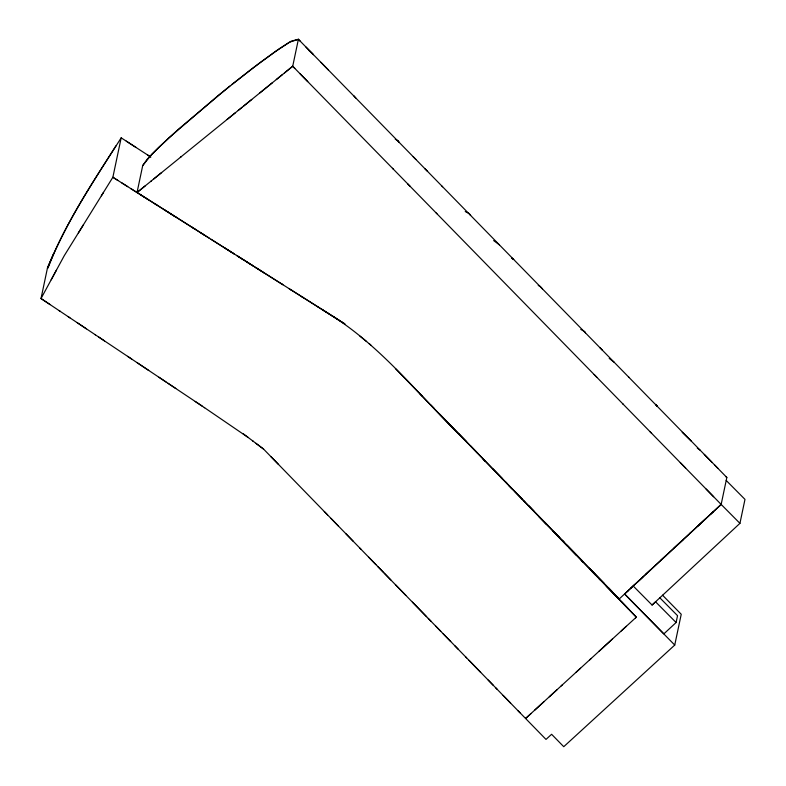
<?xml version="1.0" encoding="UTF-8"?>
<svg xmlns="http://www.w3.org/2000/svg" width="786" height="786" viewBox="0 0 786 786"><rect width="100%" height="100%" fill="white"/><g stroke="black" fill="none" stroke-linecap="round" stroke-linejoin="round"><path stroke-width="1.18" d="M150.47 156.827L121.182 137.835L112.87 177.263L64.226 255.745L41.019 298.533L50.098 304.585M267.161 86.981L137.039 192.501L142.718 165.551L147.237 159.145L158.487 147.611L178.776 128.963L229.767 86.116M284.522 72.902L292.716 66.25L298.395 39.3L291.213 41.167L275.464 51.434L251.333 69.227L218.714 95.067L168.941 137.815L151.924 154.125L142.718 165.551M231.713 84.574L260.353 62.399L279.669 48.526L289.376 42.238L298.395 39.3L726.834 477.475L721.155 504.425L624.595 593.98L663.865 633.87L676.098 622.522L677.542 615.674L659.582 597.557M518.092 710.809L546.005 739.41L551.605 734.281L563.749 746.7L674.742 645.06L681.236 614.259L662.539 595.208M633.3 586.101L652.075 605.033L739.931 523.348L744.981 499.385L726.205 480.462M121.182 137.835C94.526 179.876 65.936 221.328 47.975 268.046L47.425 268.154L41.019 298.533L60.267 311.384M53.507 253.907L47.425 268.154C65.1 224.717 90.812 185.309 115.915 145.901M51.178 279.796L56.307 270.345M78.345 232.961L83.513 224.629M101.365 195.822L103.487 192.393M627.11 591.642L634.941 584.371M637.534 581.964L650.612 569.84M660.928 560.28L691.041 532.358M683.211 539.609L674.083 548.078M689.803 533.498L706.103 518.387M713.315 511.696L697.644 526.227M719.76 505.722L721.155 504.425L739.931 523.348M645.866 574.242L666.292 555.299M628.397 590.443L619.27 598.912L617.197 596.78M630.814 588.203L642.781 577.111M710.623 514.191L721.155 504.425L292.716 66.25L276.328 79.543M652.075 605.033L655.573 601.811L676.098 622.522M531.11 713.442L525.569 718.512L636.306 617.157L608.325 587.653M534.726 710.131L543.892 701.741M549.296 696.789L557.215 689.558M576.187 672.177L580.53 668.208M589.687 659.827L591.229 658.422M598.844 651.447L612.579 638.88M621.284 630.912L626.324 626.295M635.481 617.914L636.306 617.157L606.242 586.13M561.165 685.932L562.216 684.979M137.039 192.501L145.233 185.86M153.427 179.218L161.621 172.566M180.416 157.328L181.35 156.571M227.164 119.413L235.358 112.771M238.246 110.423L242.098 107.309M243.552 106.12L251.746 99.478M259.94 92.836L272.467 82.677M268.134 86.195L282.587 74.464M150.981 181.202L151.501 180.78M493.657 240.565L499.365 244.829M609.219 358.406L614.2 362.277M538.243 285.465L540.267 286.458L542.428 288.875M465.243 211.532L469.271 213.596L470.647 215.462M580.775 329.442L584.784 331.613L585.491 332.91M395.25 139.201L398.247 140.832L398.875 142.07L398.178 141.342M697.28 448.099L700.188 450.221M511.725 257.975L513.72 259.508L511.676 258.181M127.715 186.646L112.87 177.263L118.018 180.515M130.722 188.542L146.078 198.219M146.717 198.622L195.105 229.217M201 232.97L244.25 260.284M245.507 261.09L262.848 272.044M263.536 272.496L282.459 284.453M289.13 288.678L326.858 312.523M318.163 307.021L330.592 314.881M331.446 315.422C383.912 348.512 422.072 399.131 466.393 441.594M121.801 182.902L156.817 205.038M164.156 209.646L175.347 216.759M175.75 216.975L209.351 238.227M211.051 239.317L234.434 254.104M237.834 256.246L253.839 266.366M254.546 266.798L282.94 284.758M290.702 289.661L318.507 307.247M321.739 309.291L344.936 323.95L341.144 321.553M139.653 194.181L148.574 199.831M155.117 203.928L176.221 217.309M191.273 226.79L204.782 235.338M224.138 247.57L233.815 253.691M236.468 255.362L253.171 265.923M255.686 267.535L264.607 273.174M281.663 283.942L291.881 290.407M301.559 296.519L303.416 297.697M327.084 312.661L340.259 320.993M155.49 204.164L156.394 204.743M126.31 141.156L135.988 147.424M147.876 155.137L150.843 157.072M148.662 370.393L137.255 362.768M59.166 310.647L95.45 334.865M77.303 322.751L86.372 328.813M95.077 334.62L104.518 340.918M127.627 356.343L166.121 382.045M158.939 377.251L175.75 388.471M195.223 401.469L204.615 407.738M98.761 337.076L131.724 359.084M168.007 383.303L202.257 406.166M204.291 407.521L248.248 437.527M68.284 316.729L69.885 317.809M252.502 440.73L253.151 441.221M255.912 443.314L263.585 449.101L360.902 549.168M243.061 433.617L263.585 449.101M359.929 336.133L366.61 341.566M369.243 343.708L370.796 344.966M725.871 476.689L726.834 477.475M682.219 432.31L691.307 441.133M309.163 50.697L312.749 53.979M395.417 368.575L503.001 479.578M424.715 168.568L427.584 171.427M441.938 186.105L442.587 186.763M436.259 213.065L436.908 213.713M413.23 156.748L415.941 159.509M655.77 404.8L657.263 406.313L655.799 404.387M407.551 183.698L410.263 186.469M650.091 431.75L651.584 433.273M624.595 593.98L674.742 645.06M298.395 39.3L300.458 41.412M305.911 46.983L313.427 54.676M320.943 62.359L328.46 70.052M628.554 376.956L629.124 377.545M704.285 454.406L711.802 462.099M714.68 465.037L717.952 468.387M706.123 489.049L713.639 496.742M292.716 66.25L294.779 68.372M300.232 73.943L307.748 81.626M622.866 403.906L623.445 404.495M680.293 462.63L685.628 468.083M599.846 347.589L602.479 350.291M594.167 374.549L596.79 377.241M419.97 393.825L422.043 395.947M538.548 516.264L600.759 580.471M412.444 602.174L431.013 621.274M440.73 631.256L428.262 618.444M392.489 168.292L393.197 169.019M430.905 405.075L434.206 408.474M439.777 414.202L485.168 460.92M493.009 468.977L501.881 478.104M505.388 481.72L548.088 525.667M544.767 522.248L559.671 537.585M567.119 545.248L582.013 560.585M589.471 568.249L604.365 583.585M470.274 445.583L477.721 453.247M484.137 459.849L507.52 483.911M514.968 491.584L522.415 499.248M528.487 505.496L533.861 511.018M555.103 532.879L611.813 591.239M511.892 488.754L501.006 477.524M553.138 531.326L567.207 545.848M278.558 464.497L270.924 456.637M324.284 511.519L327.595 514.928M330.955 518.377L338.442 526.08M345.928 533.773L353.415 541.466M359.86 548.107L375.865 564.564M377.653 566.392L390.839 579.96M395.437 584.686L405.802 595.356M435.749 626.137L458.209 649.236M465.695 656.929L480.659 672.325M488.145 680.018L497.292 689.43M503.119 695.413L510.595 703.116M368.762 557.245L383.352 572.257M384.158 573.092L426.592 616.715M443.235 633.84L450.722 641.533M454.868 645.797L466.589 657.853M469.006 660.338L493.274 685.294M495.632 687.721L519.959 712.735M562.324 540.316L563.975 542.006M458.572 433.725L467.454 442.901M482.771 458.7L485.227 461.244M523.555 500.79L531.081 508.552M568.661 547.341L576.177 555.103M581.286 560.369L582.986 562.128M591.878 571.294L595.356 574.89M598.726 578.368L618.533 598.814M621.274 601.644L628.79 609.396M508.522 485.276L524.989 502.274M529.666 507.098L546.113 524.066M353.729 95.656L355.812 98.024"/></g></svg>
